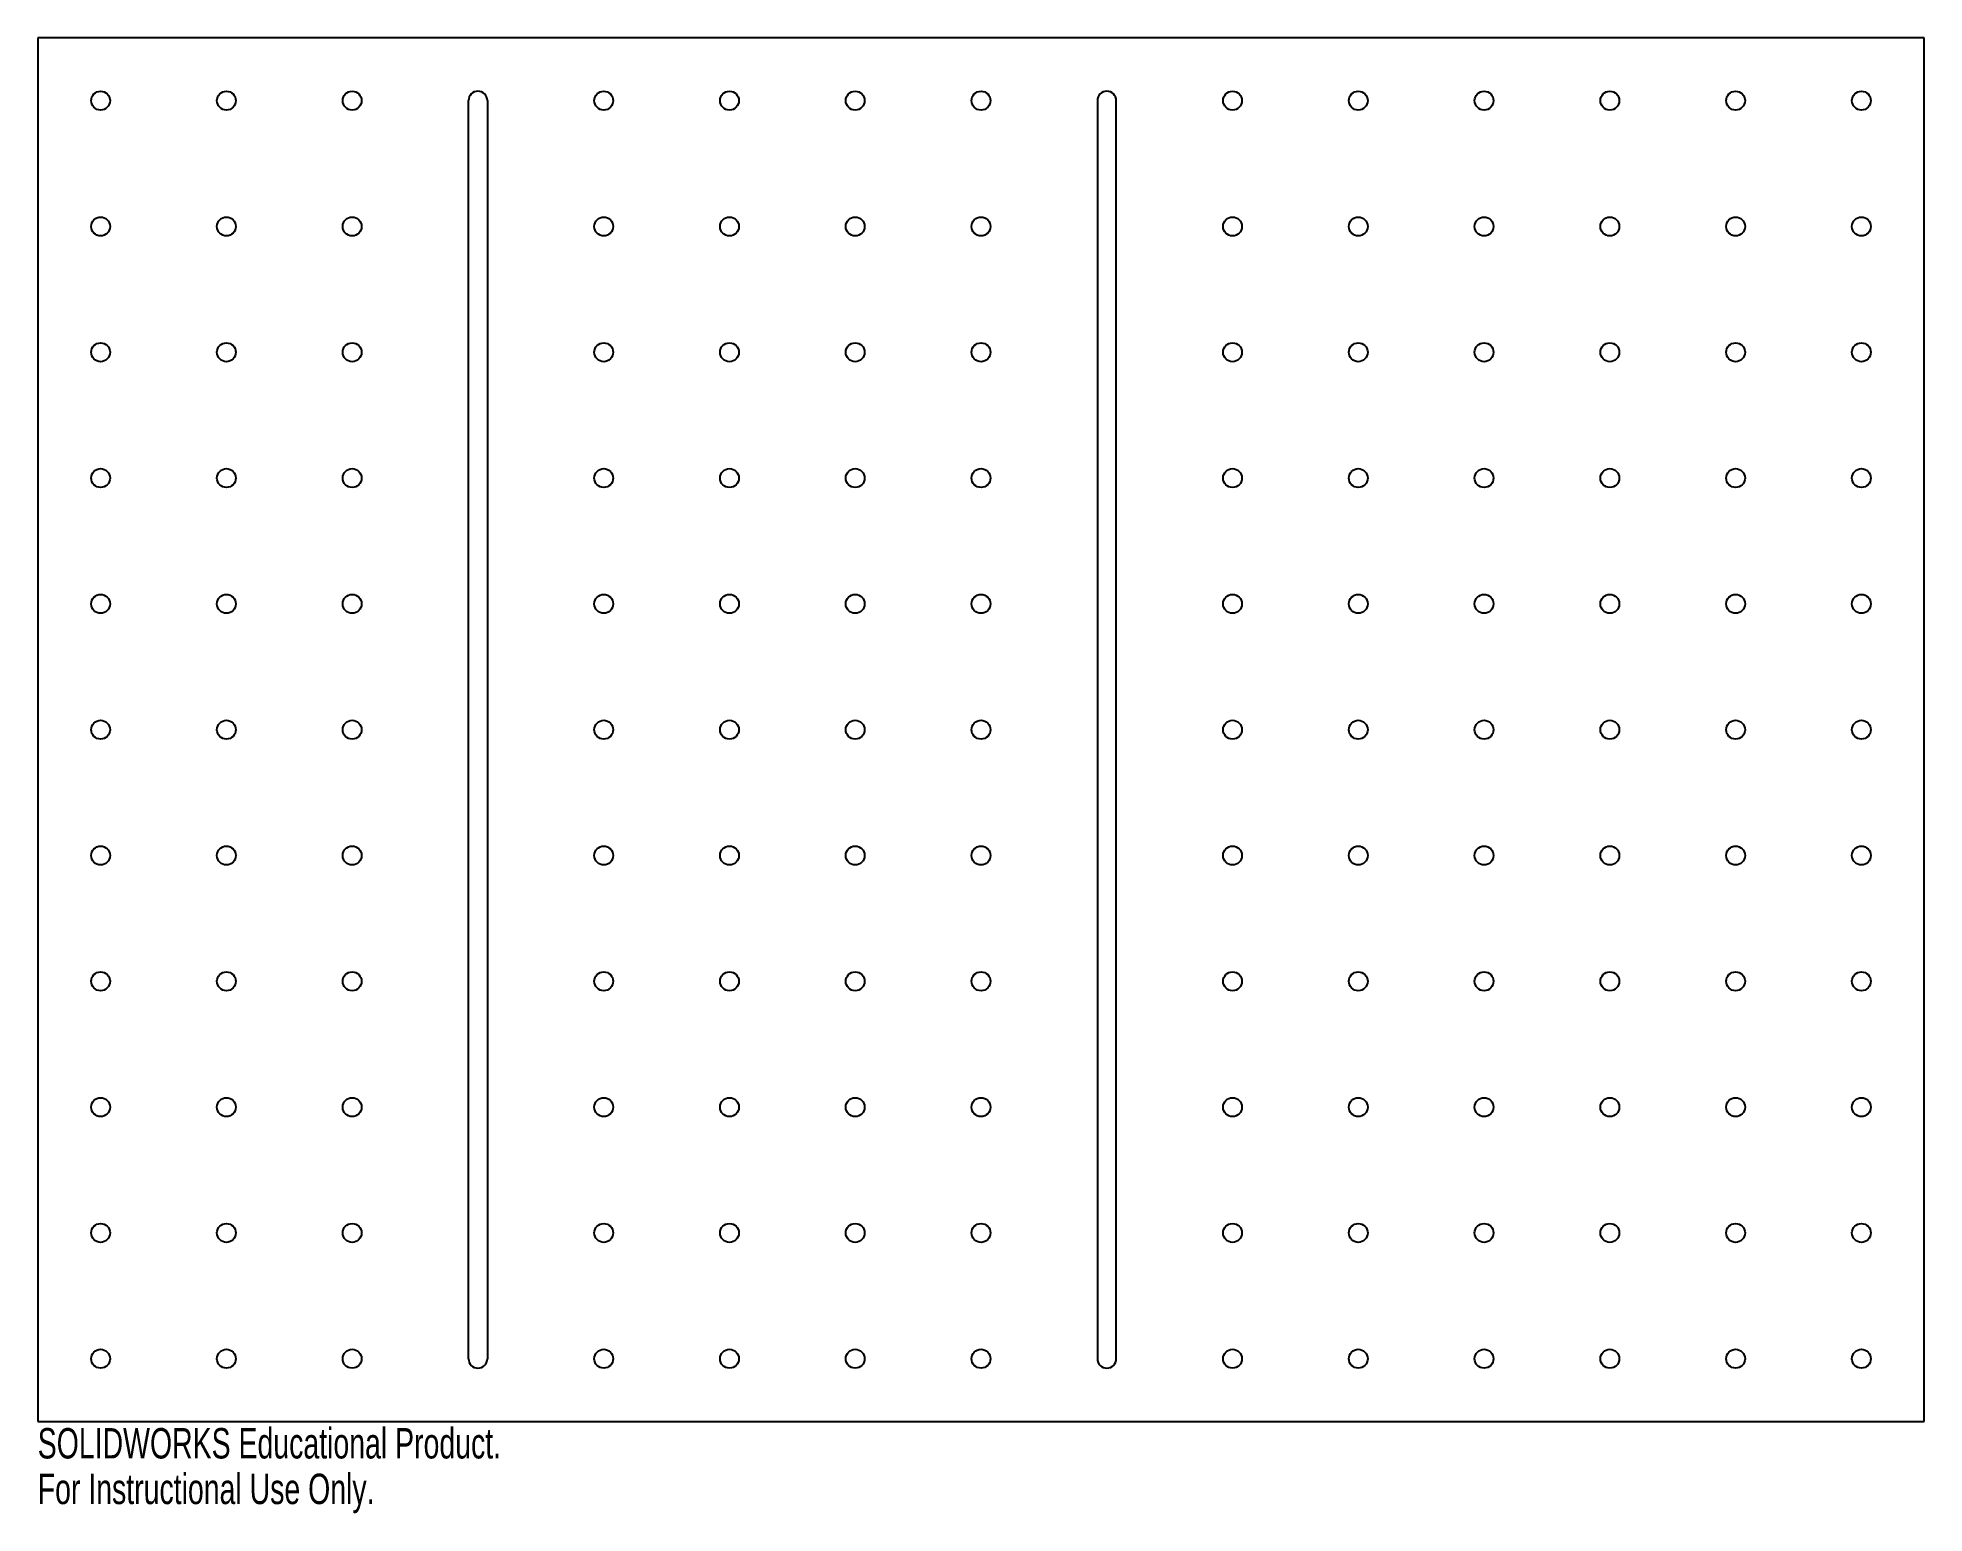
# Model space of a CAD drawing. Header units: millimetres. Extents: x -300 to 0, y -15 to 220.
import ezdxf

# ---------------------------------------------------------------- set-up
doc = ezdxf.new("R2010")
doc.units = ezdxf.units.MM
doc.styles.add('SLDTEXTSTYLE0', font='TXT', dxfattribs={"width": 0.7})

msp = doc.modelspace()

# ---------------------------------------------------------------- linework, layer by layer
at = {"color": 7, "linetype": 'Continuous', "lineweight": 25}
for p, q in [((-300, 220), (-300, 0)), ((0, 220), (-300, 220)), ((0, 0), (0, 220)), ((-231.5, 10), (-231.5, 210)), ((-228.5, 210), (-228.5, 10)), ((-131.5, 210), (-131.5, 10)), ((-128.5, 10), (-128.5, 210)), ((-300, 0), (0, 0))]:
    msp.add_line(p, q, dxfattribs=at)
for centre in [(-290, 210), (-270, 210), (-250, 210), (-210, 210), (-190, 210), (-170, 210), (-150, 210), (-110, 210), (-90, 210), (-70, 210), (-50, 210), (-30, 210), (-10, 210), (-290, 190), (-270, 190), (-250, 190), (-210, 190), (-190, 190), (-170, 190), (-150, 190), (-110, 190), (-90, 190), (-70, 190), (-50, 190), (-30, 190), (-10, 190), (-290, 170), (-270, 170), (-250, 170), (-210, 170), (-190, 170), (-170, 170), (-150, 170), (-110, 170), (-90, 170), (-70, 170), (-50, 170), (-30, 170), (-10, 170), (-290, 150), (-270, 150), (-250, 150), (-210, 150), (-190, 150), (-170, 150), (-150, 150), (-110, 150), (-90, 150), (-70, 150), (-50, 150), (-30, 150), (-10, 150), (-290, 130), (-270, 130), (-250, 130), (-210, 130), (-190, 130), (-170, 130), (-150, 130), (-110, 130), (-90, 130), (-70, 130), (-50, 130), (-30, 130), (-10, 130), (-290, 110), (-270, 110), (-250, 110), (-210, 110), (-190, 110), (-170, 110), (-150, 110), (-110, 110), (-90, 110), (-70, 110), (-50, 110), (-30, 110), (-10, 110), (-290, 90), (-270, 90), (-250, 90), (-210, 90), (-190, 90), (-170, 90), (-150, 90), (-110, 90), (-90, 90), (-70, 90), (-50, 90), (-30, 90), (-10, 90), (-290, 70), (-270, 70), (-250, 70), (-210, 70), (-190, 70), (-170, 70), (-150, 70), (-110, 70), (-90, 70), (-70, 70), (-50, 70), (-30, 70), (-10, 70), (-290, 50), (-270, 50), (-250, 50), (-210, 50), (-190, 50), (-170, 50), (-150, 50), (-110, 50), (-90, 50), (-70, 50), (-50, 50), (-30, 50), (-10, 50), (-290, 30), (-270, 30), (-250, 30), (-210, 30), (-190, 30), (-170, 30), (-150, 30), (-110, 30), (-90, 30), (-70, 30), (-50, 30), (-30, 30), (-10, 30), (-290, 10), (-270, 10), (-250, 10), (-210, 10), (-190, 10), (-170, 10), (-150, 10), (-110, 10), (-90, 10), (-70, 10), (-50, 10), (-30, 10), (-10, 10)]:
    msp.add_circle(centre, 1.5, dxfattribs=at)
for centre, start, end in [((-230, 210), 0, 180), ((-130, 210), 0, 180), ((-230, 10), 180, 0), ((-130, 10), 180, 0)]:
    msp.add_arc(centre, 1.5, start, end, dxfattribs=at)

# ---------------------------------------------------------------- texts
at = {"color": 7, "linetype": 'Continuous', "char_height": 4.8336, "attachment_point": 1, "style": 'SLDTEXTSTYLE0'}
for s, insert in [('SOLIDWORKS Educational Product.', (-300, -1.02)), ('For Instructional Use Only.', (-300, -8.27))]:
    msp.add_mtext(s, dxfattribs=dict(at, insert=insert))

doc.saveas('drawing.dxf')
